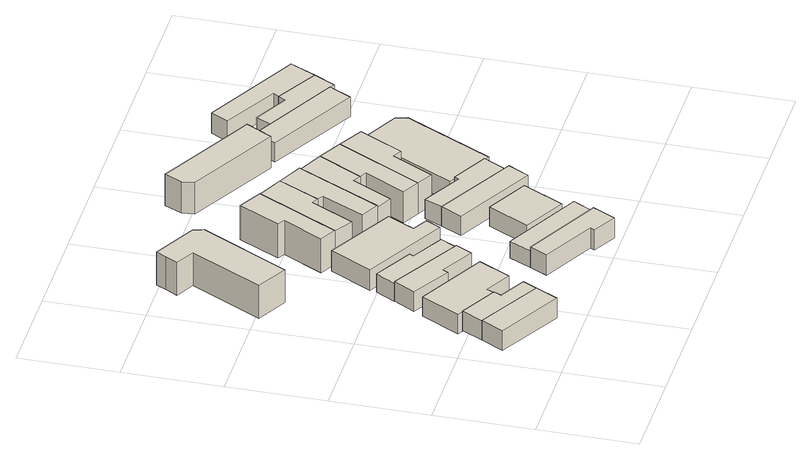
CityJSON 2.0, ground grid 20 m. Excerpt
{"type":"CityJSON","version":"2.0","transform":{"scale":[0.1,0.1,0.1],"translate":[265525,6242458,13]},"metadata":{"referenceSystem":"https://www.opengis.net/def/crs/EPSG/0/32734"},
"CityObjects":{
"building1":{"type":"Building","attributes":{"address":"73 Goldsmith Road Salt River Cape Town","building":"house","building:levels":"1","footprint":{"type":"Polygon"},"plus_code":"C3XMXPXJ+XCV","ground_height":16.29,"building_height":4.1,"roof_height":20.39},"geometry":[{"type":"Solid","lod":"1","boundaries":[[[[0,1,2,3,4,5]],[[1,6,7,3,2]],[[6,8,9,7]],[[8,0,5,4,9]],[[4,3,7,9]],[[8,6,1,0]]]]}]},
"building2":{"type":"Building","attributes":{"address":"71 Goldsmith Road Salt River Cape Town","building":"house","building:levels":"1","footprint":{"type":"Polygon"},"plus_code":"C3XVX3X3+XQR","ground_height":16.18,"building_height":4.1,"roof_height":20.28},"geometry":[{"type":"Solid","lod":"1","boundaries":[[[[10,0,11,5,12,13]],[[0,8,14,5,11]],[[8,15,16,14]],[[15,17,18,16]],[[17,19,20,18]],[[19,10,13,12,20]],[[12,5,14,16,18,20]],[[19,17,15,8,0,10]]]]}]},
"building3":{"type":"Building","attributes":{"address":"67 Goldsmith Road Salt River Cape Town","building":"house","building:levels":"1","footprint":{"type":"Polygon"},"plus_code":"C3XRXCXM+XCR","ground_height":15.96,"building_height":4.1,"roof_height":20.06},"geometry":[{"type":"Solid","lod":"1","boundaries":[[[[21,22,23,13]],[[22,24,25,23]],[[24,26,27,25]],[[26,28,29,27]],[[28,30,31,29]],[[30,32,33,31]],[[32,21,13,33]],[[13,23,25,27,29,31,33]],[[32,30,28,26,24,22,21]]]]}]},
"building4":{"type":"Building","attributes":{"address":"Goldsmith Road Salt River Cape Town","building":"house","building:levels":"1","footprint":{"type":"Polygon"},"plus_code":"C4X5X9XV+XHV","ground_height":15.96,"building_height":4.1,"roof_height":20.06},"geometry":[{"type":"Solid","lod":"1","boundaries":[[[[34,35,36,37,38,39]],[[35,40,41,37,36]],[[40,42,43,41]],[[42,44,45,43]],[[44,46,47,45]],[[46,34,39,38,47]],[[38,37,41,43,45,47]],[[46,44,42,40,35,34]]]]}]},
"building5":{"type":"Building","attributes":{"address":"Goldsmith Road Salt River Cape Town","building":"house","building:levels":"1","footprint":{"type":"Polygon"},"plus_code":"C4X8XXX5+X9R","ground_height":15.58,"building_height":4.1,"roof_height":19.68},"geometry":[{"type":"Solid","lod":"1","boundaries":[[[[48,49,50,39]],[[49,51,52,50]],[[51,53,54,52]],[[53,55,56,54]],[[55,57,58,56]],[[57,48,39,58]],[[39,50,52,54,56,58]],[[57,55,53,51,49,48]]]]}]},
"building6":{"type":"Building","attributes":{"address":"58 Goldsmith Road Salt River 7925 Salt River, Cape Town","building":"commercial","building:levels":"2","footprint":{"type":"Polygon"},"plus_code":"C3XRX9XP+X8W","ground_height":14.43,"building_height":6.9,"roof_height":21.33},"geometry":[{"type":"Solid","lod":"1","boundaries":[[[[59,60,61,62,63,64]],[[60,65,66,62,61]],[[65,67,68,66]],[[67,69,70,68]],[[69,71,72,70]],[[71,73,74,72]],[[73,75,76,74]],[[75,59,64,63,76]],[[63,62,66,68,70,72,74,76]],[[75,73,71,69,67,65,60,59]]]]}]},
"building7":{"type":"Building","attributes":{"address":"61 Goldsmith Road Salt River Cape Town","building":"house","building:levels":"1","footprint":{"type":"Polygon"},"plus_code":"C4XHXGX7+X7X","ground_height":15.58,"building_height":4.1,"roof_height":19.68},"geometry":[{"type":"Solid","lod":"1","boundaries":[[[[77,78,79,80]],[[78,81,82,79]],[[81,83,84,82]],[[83,85,86,84]],[[85,87,88,86]],[[87,77,80,88]],[[80,79,82,84,86,88]],[[87,85,83,81,78,77]]]]}]},
"building8":{"type":"Building","attributes":{"address":"74 Kingsley Road Salt River Cape Town","building":"house","building:levels":"1","footprint":{"type":"Polygon"},"plus_code":"C5X3XXXW+X7X","ground_height":16.07,"building_height":4.1,"roof_height":20.17},"geometry":[{"type":"Solid","lod":"1","boundaries":[[[[89,90,91,92,93,94]],[[90,95,96,92,91]],[[95,97,98,96]],[[97,99,100,98]],[[99,101,102,100]],[[101,89,94,93,102]],[[93,92,96,98,100,102]],[[101,99,97,95,90,89]]]]}]},
"building9":{"type":"Building","attributes":{"address":"72 Kingsley Road Salt River Cape Town","building":"house","building:levels":"1","footprint":{"type":"Polygon"},"plus_code":"C5X6X5XF+XGW","ground_height":15.3,"building_height":4.1,"roof_height":19.4},"geometry":[{"type":"Solid","lod":"1","boundaries":[[[[90,89,94,91]],[[89,103,104,94]],[[103,105,106,104]],[[105,90,91,106]],[[91,94,104,106]],[[105,103,89,90]]]]}]},
"building10":{"type":"Building","attributes":{"address":"60 Pope Street Salt River Cape Town","building":"house","building:levels":"2","footprint":{"type":"Polygon"},"plus_code":"C4XFXRXJ+X8R","ground_height":15.24,"building_height":6.9,"roof_height":22.14},"geometry":[{"type":"Solid","lod":"1","boundaries":[[[[107,108,109,110,111,112]],[[108,113,114,110,109]],[[113,115,116,114]],[[115,117,118,116]],[[117,119,120,118]],[[119,107,112,111,120]],[[111,110,114,116,118,120]],[[119,117,115,113,108,107]]]]}]},
"building11":{"type":"Building","attributes":{"address":"62 Pope Street Salt River Cape Town","building":"house","building:levels":"2","footprint":{"type":"Polygon"},"plus_code":"C4XVXHXW+XMW","ground_height":15.12,"building_height":6.9,"roof_height":22.02},"geometry":[{"type":"Solid","lod":"1","boundaries":[[[[121,122,112,123]],[[122,124,125,112]],[[124,126,127,125]],[[126,128,129,127]],[[128,130,131,129]],[[130,121,123,131]],[[123,112,125,127,129,131]],[[130,128,126,124,122,121]]]]}]},
"building12":{"type":"Building","attributes":{"address":"70 Kingsley Road Salt River Cape Town","building":"house","building:levels":"1","footprint":{"type":"Polygon"},"plus_code":"C5XFXPXR+XJX","ground_height":15.3,"building_height":4.1,"roof_height":19.4},"geometry":[{"type":"Solid","lod":"1","boundaries":[[[[132,133,134,135]],[[133,136,137,134]],[[136,138,139,137]],[[138,132,135,139]],[[135,134,137,139]],[[138,136,133,132]]]]}]},
"building13":{"type":"Building","attributes":{"address":"64 Pope Street Salt River Cape Town","building":"house","building:levels":"2","footprint":{"type":"Polygon"},"plus_code":"C4XXXWX2+XJW","ground_height":15.12,"building_height":6.9,"roof_height":22.02},"geometry":[{"type":"Solid","lod":"1","boundaries":[[[[140,121,141,123,142,143]],[[121,130,131,123,141]],[[130,144,145,131]],[[144,146,147,145]],[[146,148,149,147]],[[148,140,143,142,149]],[[142,123,131,145,147,149]],[[148,146,144,130,121,140]]]]}]},
"building14":{"type":"Building","attributes":{"address":"68 Kingsley Road Salt River Cape Town","building":"house","building:levels":"1","footprint":{"type":"Polygon"},"plus_code":"C5XJXCXF+XVR","ground_height":15.06,"building_height":4.1,"roof_height":19.16},"geometry":[{"type":"Solid","lod":"1","boundaries":[[[[150,151,152,153]],[[151,154,155,152]],[[154,156,157,155]],[[156,158,159,157]],[[158,150,153,159]],[[153,152,155,157,159]],[[158,156,154,151,150]]]]}]},
"building15":{"type":"Building","attributes":{"address":"66 Pope Street Salt River Cape Town","building":"house","building:levels":"2","footprint":{"type":"Polygon"},"plus_code":"C5X9XVX3+X3R","ground_height":14.72,"building_height":6.9,"roof_height":21.62},"geometry":[{"type":"Solid","lod":"1","boundaries":[[[[160,161,143,162]],[[161,163,164,143]],[[163,165,166,164]],[[165,167,168,166]],[[167,169,170,168]],[[169,160,162,170]],[[162,143,164,166,168,170]],[[169,167,165,163,161,160]]]]}]},
"building16":{"type":"Building","attributes":{"address":"66 Kingsley Road Salt River Cape Town","building":"house","building:levels":"1","footprint":{"type":"Polygon"},"plus_code":"C5XQXFXH+X2W","ground_height":15.06,"building_height":4.1,"roof_height":19.16},"geometry":[{"type":"Solid","lod":"1","boundaries":[[[[171,172,173,174,175,176]],[[172,177,178,174,173]],[[177,179,180,178]],[[179,151,152,180]],[[151,150,153,152]],[[150,171,176,175,153]],[[175,174,178,180,152,153]],[[150,151,179,177,172,171]]]]}]},
"building17":{"type":"Building","attributes":{"address":"68 Pope Street Salt River Cape Town","building":"house","building:levels":"2","footprint":{"type":"Polygon"},"plus_code":"C5XFXXXP+XRW","ground_height":14.72,"building_height":6.9,"roof_height":21.62},"geometry":[{"type":"Solid","lod":"1","boundaries":[[[[181,160,162,182]],[[160,169,170,162]],[[169,183,184,170]],[[183,185,186,184]],[[185,187,188,186]],[[187,181,182,188]],[[182,162,170,184,186,188]],[[187,185,183,169,160,181]]]]}]},
"building18":{"type":"Building","attributes":{"address":"70 Pope Street Salt River Cape Town","building":"house","building:levels":"2","footprint":{"type":"Polygon"},"plus_code":"C5XWX2X8+XRV","ground_height":14.72,"building_height":6.9,"roof_height":21.62},"geometry":[{"type":"Solid","lod":"1","boundaries":[[[[181,187,188,182]],[[187,189,190,188]],[[189,191,192,190]],[[191,193,194,192]],[[193,195,196,194]],[[195,181,182,196]],[[182,188,190,192,194,196]],[[195,193,191,189,187,181]]]]}]},
"building19":{"type":"Building","attributes":{"address":"59A Goldsmith Road Salt River Cape Town","building":"retail","building:levels":"2","footprint":{"type":"Polygon"},"plus_code":"C5XGX9XQ+XFV","ground_height":13.84,"building_height":6.9,"roof_height":20.74},"geometry":[{"type":"Solid","lod":"1","boundaries":[[[[197,198,199,200,201,202]],[[198,203,204,200,199]],[[203,205,206,204]],[[205,207,208,206]],[[207,209,210,208]],[[209,211,212,210]],[[211,197,202,201,212]],[[201,200,204,206,208,210,212]],[[211,209,207,205,203,198,197]]]]}]},
"building20":{"type":"Building","attributes":{"address":"60 Kingsley Road Salt River Cape Town","building":"terrace","building:levels":"1","building:units":"3","footprint":{"type":"Polygon"},"plus_code":"C6X6XJXJ+XFR","ground_height":14.65,"building_height":4.1,"roof_height":18.75},"geometry":[{"type":"Solid","lod":"1","boundaries":[[[[213,214,176,173]],[[214,215,216,176]],[[215,217,218,216]],[[217,219,220,218]],[[219,221,222,220]],[[221,223,224,222]],[[223,213,173,224]],[[173,176,216,218,220,222,224]],[[223,221,219,217,215,214,213]]]]}]},
"building21":{"type":"Building","attributes":{"address":"56 Kingsley Road Salt River Cape Town","building":"house","building:levels":"1","footprint":{"type":"Polygon"},"plus_code":"C6XHX8XH+X6V","ground_height":13.97,"building_height":4.1,"roof_height":18.07},"geometry":[{"type":"Solid","lod":"1","boundaries":[[[[225,226,227,228,229,230]],[[226,231,232,228,227]],[[231,233,234,232]],[[233,235,236,234]],[[235,225,230,229,236]],[[229,228,232,234,236]],[[235,233,231,226,225]]]]}]},
"building22":{"type":"Building","attributes":{"address":"54 Kingsley Road Salt River Cape Town","building":"house","building:levels":"1","footprint":{"type":"Polygon"},"plus_code":"C6XRXVXM+XMR","ground_height":13.78,"building_height":4.1,"roof_height":17.88},"geometry":[{"type":"Solid","lod":"1","boundaries":[[[[237,238,230,227]],[[238,239,240,230]],[[239,241,242,240]],[[241,243,244,242]],[[243,245,246,244]],[[245,247,248,246]],[[247,237,227,248]],[[227,230,240,242,244,246,248]],[[247,245,243,241,239,238,237]]]]}]},
"building23":{"type":"Building","attributes":{"address":"52 Kingsley Road Salt River Cape Town","building":"house","building:levels":"1","footprint":{"type":"Polygon"},"plus_code":"C6XRX6XM+X8W","ground_height":13.84,"building_height":4.1,"roof_height":17.94},"geometry":[{"type":"Solid","lod":"1","boundaries":[[[[249,250,251,242]],[[250,252,253,251]],[[252,254,255,253]],[[254,256,257,255]],[[256,258,244,257]],[[258,249,242,244]],[[242,251,253,255,257,244]],[[258,256,254,252,250,249]]]]}]}
},
"vertices":[
[34,163,30],[8,117,30],[8,117,73],[8,117,74],[34,163,74],[34,163,73],[141,45,30],[141,45,74],[166,91,30],[166,91,74],
[57,206,30],[34,163,71],[57,206,73],[57,206,71],[166,91,73],[182,120,30],[182,120,73],[127,149,30],[127,149,73],[135,165,30],[135,165,73],
[57,206,28],[135,165,28],[135,165,71],[143,180,28],[143,180,71],[197,151,28],[197,151,71],[231,216,28],[231,216,71],[89,291,28],[89,291,71],[46,212,28],[46,212,71],
[127,354,27],[101,310,27],[101,310,67],[101,310,71],[127,354,71],[127,354,67],[181,265,27],[181,265,71],[187,276,27],[187,276,71],[256,238,27],[256,238,71],[274,272,27],[274,272,71],
[127,354,26],[274,272,26],[274,272,67],[293,306,26],[293,306,67],[226,343,26],[226,343,67],[230,351,26],[230,351,67],[150,395,26],[150,395,67],
[87,784,10],[73,759,10],[73,759,53],[73,759,83],[87,784,83],[87,784,53],[112,738,10],[112,738,83],[34,592,10],[34,592,83],[98,558,10],[98,558,83],[194,737,10],[194,737,83],[188,758,10],[188,758,83],[98,805,10],[98,805,83],
[206,495,21],[160,410,21],[160,410,67],[206,495,67],[332,318,21],[332,318,67],[348,348,21],[348,348,67],[316,365,21],[316,365,67],[345,420,21],[345,420,67],
[459,54,27],[300,136,27],[300,136,64],[300,136,72],[459,54,72],[459,54,64],[281,100,27],[281,100,72],[391,43,27],[391,43,72],[386,34,27],[386,34,72],[435,8,27],[435,8,72],
[483,98,27],[483,98,64],[322,181,27],[322,181,64],
[326,663,15],[278,689,15],[278,689,90],[278,689,91],[326,663,91],[326,663,90],[234,605,15],[234,605,91],[249,597,15],[249,597,91],[205,515,15],[205,515,91],[238,497,15],[238,497,91],
[379,638,16],[326,663,16],[379,638,90],[238,497,16],[238,497,90],[276,473,16],[276,473,90],[322,561,16],[322,561,90],[336,554,16],[336,554,90],
[513,201,21],[426,246,21],[426,246,64],[513,201,64],[382,163,21],[382,163,64],[469,118,21],[469,118,64],
[430,613,16],[379,638,86],[430,613,90],[430,613,86],[347,547,16],[347,547,90],[303,460,16],[303,460,90],[341,441,16],[341,441,90],
[563,252,19],[408,334,19],[408,334,62],[563,252,62],[385,291,19],[385,291,62],[551,203,19],[551,203,62],[574,246,19],[574,246,62],
[484,587,17],[430,613,17],[484,587,86],[341,441,17],[341,441,86],[375,424,17],[375,424,86],[419,506,17],[419,506,86],[435,497,17],[435,497,86],
[587,296,19],[512,335,19],[512,335,58],[512,335,62],[587,296,62],[587,296,58],[507,326,19],[507,326,62],[425,370,19],[425,370,62],
[533,561,17],[533,561,86],[449,490,17],[449,490,86],[404,406,17],[404,406,86],[440,387,17],[440,387,86],
[473,370,17],[473,370,86],[518,454,17],[518,454,86],[537,444,17],[537,444,86],[584,533,17],[584,533,86],
[554,757,7],[388,845,7],[388,845,49],[388,845,77],[554,757,77],[554,757,49],[368,856,7],[368,856,77],[350,820,7],[350,820,77],[354,795,7],[354,795,77],[540,695,7],[540,695,77],[570,749,7],[570,749,77],
[512,335,12],[587,296,12],[599,291,12],[599,291,58],[692,470,12],[692,470,58],[686,493,12],[686,493,58],[602,536,12],[602,536,58],[501,341,12],[501,341,58],
[769,639,8],[621,716,8],[621,716,49],[621,716,51],[769,639,51],[769,639,49],[583,736,8],[583,736,51],[559,692,8],[559,692,51],[744,593,8],[744,593,51],
[621,716,7],[769,639,7],[780,633,7],[780,633,49],[804,677,7],[804,677,49],[717,725,7],[717,725,49],[708,710,7],[708,710,49],[637,747,7],[637,747,49],
[804,677,4],[830,729,4],[830,729,49],[632,833,4],[632,833,49],[612,797,4],[612,797,49],[724,737,4],[724,737,49],[717,725,4]
]}
